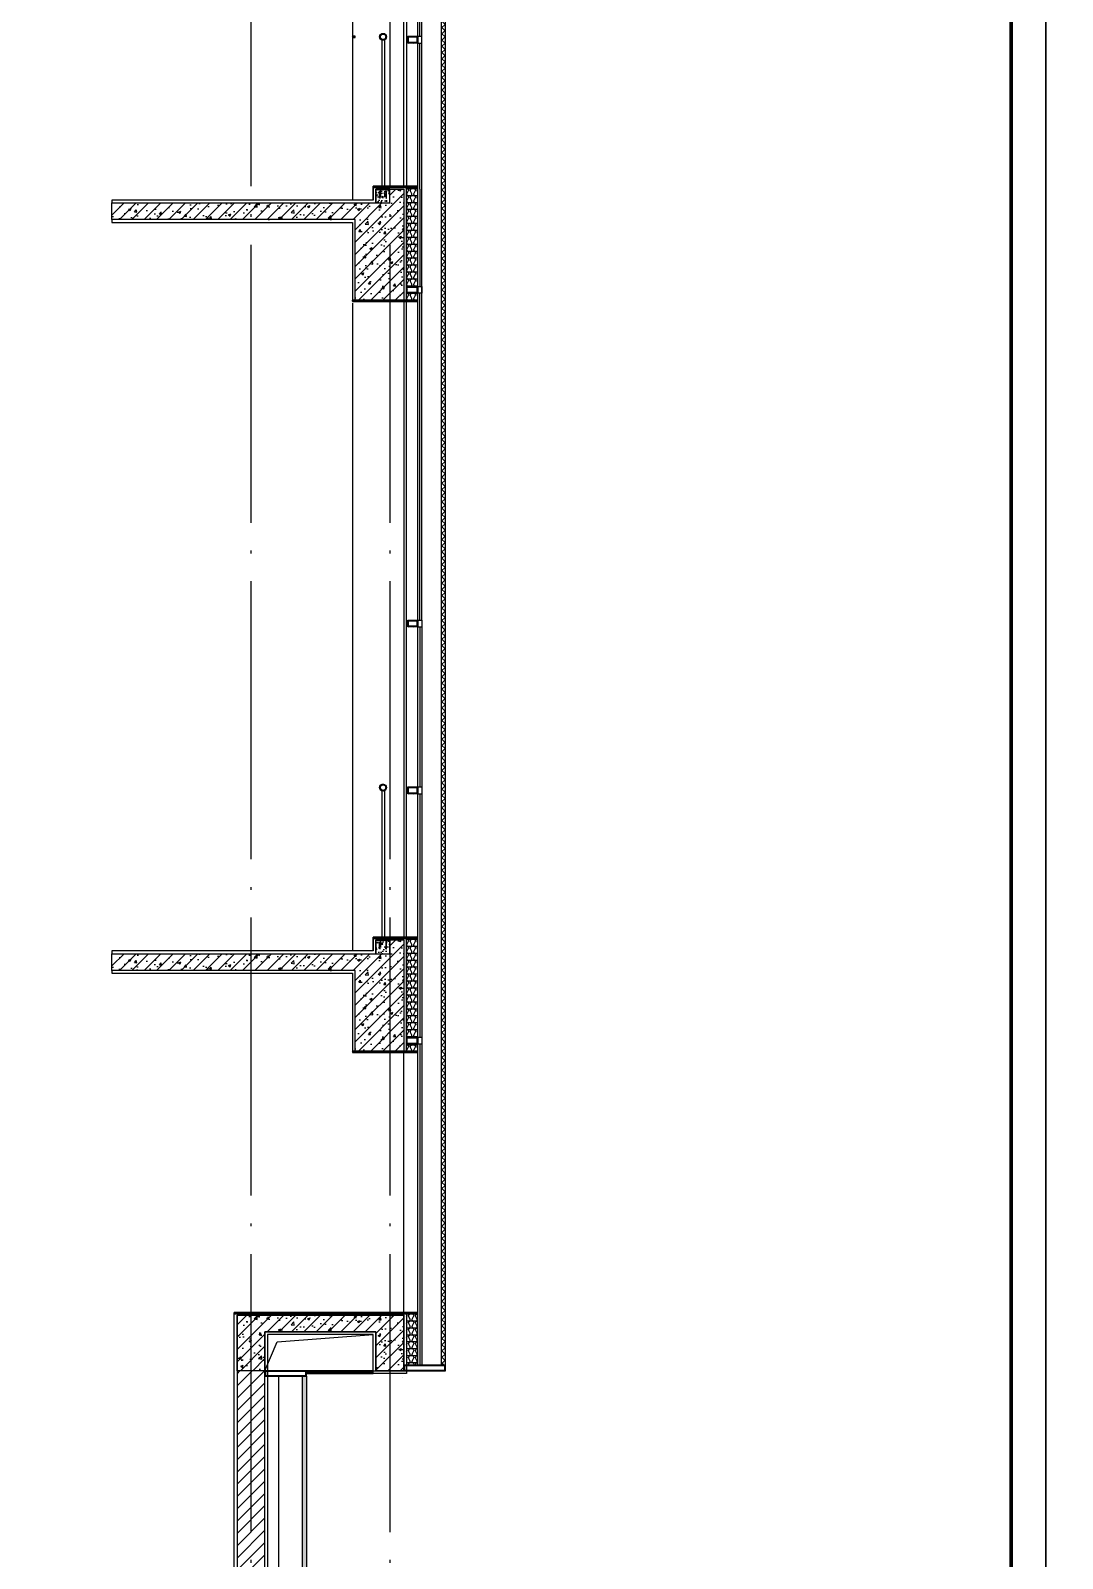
# Model space of a CAD drawing. Extents: x -737978 to 768813, y -372247 to 1140308.
# Drawn here: x -666464 to -659039, y -327461 to -316471 of the extents above; entities that cross this region are included whole.
import ezdxf

# ---------------------------------------------------------------- set-up
doc = ezdxf.new("R2010")
doc.units = 0
doc.header["$LTSCALE"] = 1000
doc.header["$MEASUREMENT"] = 0
doc.linetypes.add('DASH', pattern=[0.35, 0.25, -0.1])
doc.linetypes.add('DOTE', pattern=[2.42, 2, -0.2, 0.02, -0.2])
doc.layers.get('0').update_dxf_attribs({"linetype": 'CONTINUOUS'})
for name, color, linetype in [('0-填充边线', 7, 'CONTINUOUS'), ('DOTE', 1, 'DOTE'), ('J-COLU-梁柱', 30, 'CONTINUOUS'), ('J-DOOR-窗', 126, 'CONTINUOUS'), ('J-ELEV-立面栏杆', 36, 'CONTINUOUS'), ('J-SECT-剖面看线', 253, 'CONTINUOUS'), ('PUB_HATCH', 8, 'CONTINUOUS'), ('PUB_TITLE', 4, 'CONTINUOUS'), ('填充', 8, 'CONTINUOUS'), ('栏杆', 35, 'CONTINUOUS'), ('龙骨', 36, 'CONTINUOUS')]:
    doc.layers.add(name, color=color, linetype=linetype)
doc.styles.add('DIM_FONT', font='SIMPLEX', dxfattribs={"width": 0.7, "bigfont": 'GBCBIG'})
pattern_1 = [(50, (0, 0), (71.7260183, -6.2752135), [7.5, -82.5]), (355, (0, 0), (-13.875133, 75.2192134), [6, -66]), (100.4514, (5.98, -0.52), (57.850938, 68.943954), [6.374019, -70.114211]), (46.1842, (0, 20), (106.724105, -16.551901), [11.25, -123.75]), (96.6356, (8.89, 18.62), (93.46627, 97.411787), [9.561029, -105.1713]), (351.1842, (0, 20), (93.466195, 97.41186), [9, -99]), (21, (10, 15), (59.690705, -40.261889), [7.5, -82.5]), (326, (10, 15), (24.331533, 72.5150045), [6, -66]), (71.4514, (14.974, 11.645), (84.022263, 32.2530497), [6.374019, -70.114211]), (37.5, (0, 0), (1.2159855, 33.2893854), [0, -65.2, 0, -67, 0, -66.25]), (7.5, (0, 0), (26.3069537, 39.4411712), [0, -38.2, 0, -63.7, 0, -25.25]), (327.5, (-22.3, 0), (53.3822436, -2.2554872), [0, -25, 0, -78, 0, -103.5]), (317.5, (-32.3, 0), (58.318617, 10.0104982), [0, -32.5, 0, -51.8, 0, -73.5])]

# ---------------------------------------------------------------- blocks, each defined once
blk = doc.blocks.new('U_A9BUE')
at = {"layer": 'PUB_HATCH'}
h = blk.add_hatch(dxfattribs=at)
h.set_pattern_fill('ANSI31', color=256, scale=20, style=0)
h.set_pattern_definition([(45, (16964.9157, -24864.7672), (-1.76776695, 1.76776695), [])])
h.paths.add_polyline_path([(75, -6), (75, 0), (-15, 0), (-15, -6)])
at = {"linetype": 'DASH', "ltscale": 0.2}
for points in [[(-15, 0), (75, 0), (75, -6), (-15, -6)], [(11, -66), (5, -66), (5, -6), (11, -6)], [(49, -66), (55, -66), (55, -6), (49, -6)]]:
    blk.add_lwpolyline(points, close=True, dxfattribs=at)
at = {"style": 'DIM_FONT', "width": 0.8, "flags": 9}
for tag in ['XSIZE', 'YSIZE']:
    blk.add_attdef(tag, (0, 0), '', height=0.5, dxfattribs=at)
blk = doc.blocks.new('飘窗栏杆')
at = {"layer": 'J-ELEV-立面栏杆'}
h = blk.add_hatch(dxfattribs=at)
h.set_pattern_fill('ANSI31', color=256, style=0)
h.set_pattern_definition([(45, (-206.1456, -73239.6862), (-1.122532015, 1.122532015), [])])
h.paths.add_polyline_path([(504783, -345584, 1), (504833, -345584, 1)])
h.paths.add_polyline_path([(504828, -345584, -1), (504788, -345584, -1)], flags=16)
for p, q in [((504798, -345607), (504798, -346679)), ((504818, -345607), (504818, -346679))]:
    blk.add_line(p, q, dxfattribs=at)
for radius in [25, 20]:
    blk.add_circle((504808, -345584), radius, dxfattribs=at)
blk.add_blockref('U_A9BUE', (504778, -346679), dxfattribs=at)

msp = doc.modelspace()

# ---------------------------------------------------------------- hatches: boundary and pattern name
h = msp.add_hatch()
h.set_pattern_fill('ANSI37', color=256, scale=20)
h.set_pattern_definition([(45, (-374226.797, -250960.922), (-22.4506403, 22.4506403), []), (135, (-374226.797, -250960.922), (-22.4506403, -22.4506403), [])])
h.paths.add_polyline_path([(-663478.1, -326070.9), (-663478.1, -308150.9), (-663508.1, -308150.9), (-663508.1, -326070.9)])
h = msp.add_hatch()
h.set_pattern_fill('BRASS', color=256, scale=50, angle=45)
h.set_pattern_definition([(45, (-358069.688, -258260.921), (-14.0310887, 14.0310887), []), (45, (-358076.704, -258253.906), (-14.0310887, 14.0310887), [9.921478, -4.960735])])
h.paths.add_polyline_path([(-664508.2, -329070.9), (-664508.2, -329040.9), (-664508.2, -326180.9), (-664508.2, -326180.9), (-664508.2, -326150.9), (-664478.2, -326150.9), (-664478.2, -329070.9)])
at = {"layer": '填充'}
h = msp.add_hatch(dxfattribs=at)
h.set_pattern_fill('ANSI37', color=256, style=0)
h.set_pattern_definition([(135, (-462678.6208, -290837.7), (1.122532015, 1.122532015), []), (45, (-462678.6208, -290837.7), (1.122532015, -1.122532015), [])])
h.paths.add_polyline_path([(-664128.2, -316510.9), (-664128.2, -316520.9), (-664148.2, -316520.9), (-664148.2, -316510.9)])
h = msp.add_hatch(dxfattribs=at)
h.set_pattern_fill('ANSI31', color=256, scale=5, style=0)
h.set_pattern_definition([(135, (-472526.598, -293887.701), (5.61266008, 5.61266008), [])])
h.paths.add_polyline_path([(-663678.2, -316560.9), (-663678.2, -316510.9), (-663748.2, -316510.9), (-663748.2, -316560.9)])
h.paths.add_polyline_path([(-663743.2, -316515.9), (-663683.2, -316515.9), (-663683.2, -316555.9), (-663743.2, -316555.9)])
h = msp.add_hatch(dxfattribs=at)
h.set_pattern_fill('钢筋混凝土', color=256, scale=25, style=0)
h.set_pattern_definition([(45, (-357069.69, -247460.92), (-44.194174, 44.194174), []), (50, (-357069.69, -247460.92), (179.315046, -15.688034), [18.75, -206.25]), (355, (-357069.69, -247460.92), (-34.68783, 188.04803), [15, -165]), (100.4514, (-357054.75, -247462.23), (144.62735, 172.35989), [15.93505, -175.28553]), (46.1842, (-357069.69, -247410.92), (266.81026, -41.37975), [28.125, -309.375]), (96.6356, (-357047.45, -247414.37), (233.66568, 243.52947), [23.90257, -262.92825]), (351.1842, (-357069.7, -247410.92), (233.66549, 243.52965), [22.5, -247.5]), (21, (-357044.69, -247423.42), (149.22676, -100.65472), [18.75, -206.25]), (326, (-357044.69, -247423.42), (60.82883, 181.28751), [15, -165]), (71.4514, (-357032.25, -247431.81), (210.05566, 80.63262), [15.93505, -175.28553]), (37.5, (-357069.69, -247460.92), (3.039964, 83.223463), [0, -163, 0, -167.5, 0, -165.625]), (7.5, (-357069.69, -247460.92), (65.767384, 98.602928), [0, -95.5, 0, -159.25, 0, -63.125]), (327.5, (-357125.44, -247460.92), (133.455609, -5.638718), [0, -62.5, 0, -195, 0, -258.75]), (317.5, (-357150.44, -247460.92), (145.796542, 25.026246), [0, -81.25, 0, -129.5, 0, -183.75])])
h.paths.add_polyline_path([(-663878.2, -317710.9), (-663878.2, -317610.9), (-663778.2, -317610.9), (-663778.2, -318410.9), (-664128.2, -318410.9), (-664128.2, -317830.9), (-664778.2, -317830.9), (-664778.2, -317830.9), (-664878.2, -317830.9), (-665178.2, -317830.9), (-665878.2, -317830.9), (-665878.2, -317710.9)])
h = msp.add_hatch(dxfattribs=at)
h.set_pattern_fill('ANSI37', color=256, style=0)
h.set_pattern_definition([(45, (-865275.6917, -291917.7028), (-1.122532015, 1.122532015), []), (135, (-865275.6917, -291917.7028), (-1.122532015, -1.122532015), [])])
h.paths.add_polyline_path([(-663678.1, -317590.9), (-663678.1, -317600.9), (-663998.2, -317600.9), (-663998.2, -317590.9)])
h = msp.add_hatch(dxfattribs=at)
h.set_pattern_fill('混凝土', color=256, scale=10)
h.set_pattern_definition(pattern_1)
h.paths.add_polyline_path([(-663878.2, -317710.9), (-663878.2, -317610.9), (-663978.2, -317610.9), (-663978.2, -317710.9)])
h = msp.add_hatch(dxfattribs=at)
h.set_pattern_fill('ANSI37', color=256, style=0)
h.set_pattern_definition([(45, (-865275.6917, -291917.7028), (-1.122532015, 1.122532015), []), (135, (-865275.6917, -291917.7028), (-1.122532015, -1.122532015), [])])
h.paths.add_polyline_path([(-663678.1, -317590.9), (-663678.1, -317600.9), (-663898.2, -317600.9), (-663898.2, -317590.9)])
h = msp.add_hatch(dxfattribs=at)
h.set_pattern_fill('隔热材料01', color=256, scale=100, style=0)
h.set_pattern_definition([(270, (-665393.767, -322967.02), (50, -9e-15), [5.01775, -44.98225]), (270, (-665431.226, -322967.02), (50, -9e-15), [5.01775, -44.98225]), (90, (-665405.714, -323000.95), (-50, 3e-15), [5.01775, -44.98225]), (90, (-665419.28, -323000.95), (-50, 3e-15), [5.01775, -44.98225]), (180, (-665387.484, -323008.986), (-6e-15, -50), [50.02425, 0.02425]), (135, (-665401.44, -323006.477), (3e-15, 49.99987), [4.268, -66.44275]), (116.56505, (-665354.46, -323003.46), (0.00011, 49.99993), [2.805, -108.9985]), (116.56505, (-665404.46, -323003.46), (0.00011, 49.99993), [2.805, -108.9985]), (153.43495, (-665346.424, -323008.986), (-0.0001, 49.99993), [5.61, -106.1935]), (153.43495, (-665396.424, -323008.986), (-0.0001, 49.99993), [5.61, -106.1935]), (63.43495, (-665355.714, -322995.932), (-0.00011, 49.99993), [26.714, -85.0895]), (63.43495, (-665405.714, -322995.932), (-0.00011, 49.99993), [26.714, -85.0895]), (116.56505, (-665343.767, -322967.021), (0.00011, 49.99993), [2.805, -108.9985]), (116.56505, (-665393.767, -322967.021), (0.00011, 49.99993), [2.805, -108.9985]), (135, (-665395.02, -322964.512), (3e-15, 49.99987), [4.268, -66.44275]), (153.43495, (-665348.04, -322961.494), (-0.0001, 49.99993), [5.61, -106.1935]), (153.43495, (-665398.04, -322961.494), (-0.0001, 49.99993), [5.61, -106.1935]), (45, (-665429.97, -322964.512), (3e-15, 49.99987), [4.268, -66.44275]), (63.43495, (-665381.226, -322967.021), (-0.00011, 49.99993), [2.805, -108.9985]), (63.43495, (-665431.226, -322967.021), (-0.00011, 49.99993), [2.805, -108.9985]), (26.56505, (-665376.954, -322961.494), (0.0001, 49.99993), [5.61, -106.1935]), (26.56505, (-665426.954, -322961.494), (0.0001, 49.99993), [5.61, -106.1935]), (116.56505, (-665369.28, -322995.932), (0.00011, 49.99993), [26.714, -85.0895]), (116.56505, (-665419.28, -322995.932), (0.00011, 49.99993), [26.714, -85.0895]), (45, (-665423.55, -323006.477), (3e-15, 49.99987), [4.268, -66.44275]), (63.43495, (-665370.533, -323003.46), (-0.00011, 49.99993), [2.805, -108.9985]), (63.43495, (-665420.533, -323003.46), (-0.00011, 49.99993), [2.805, -108.9985]), (26.56505, (-665378.57, -323008.986), (0.0001, 49.99993), [5.61, -106.1935]), (26.56505, (-665428.57, -323008.986), (0.0001, 49.99993), [5.61, -106.1935])])
h.paths.add_polyline_path([(-663758.2, -318310.9), (-663758.2, -317600.9), (-663678.1, -317600.9), (-663678.1, -318310.9)])
h = msp.add_hatch(dxfattribs=at)
h.set_pattern_fill('ANSI31', color=256, scale=5, style=0)
h.set_pattern_definition([(135, (-472526.594, -295687.701), (5.61266008, 5.61266008), [])])
h.paths.add_polyline_path([(-663678.2, -318360.9), (-663678.2, -318310.9), (-663758.2, -318310.9), (-663758.2, -318360.9)])
h.paths.add_polyline_path([(-663753.2, -318315.9), (-663683.2, -318315.9), (-663683.2, -318355.9), (-663753.2, -318355.9)], flags=16)
h = msp.add_hatch(dxfattribs=at)
h.set_pattern_fill('隔热材料01', color=256, scale=100, style=0)
h.set_pattern_definition([(270, (-665393.77, -323669.127), (50, -9e-15), [5.01775, -44.98225]), (270, (-665431.227, -323669.127), (50, -9e-15), [5.01775, -44.98225]), (90, (-665405.715, -323703.056), (-50, 3e-15), [5.01775, -44.98225]), (90, (-665419.28, -323703.056), (-50, 3e-15), [5.01775, -44.98225]), (180, (-665387.485, -323711.09), (-6e-15, -50), [50.02425, 0.02425]), (135, (-665401.443, -323708.583), (3e-15, 49.99987), [4.268, -66.44275]), (116.56505, (-665354.46, -323705.565), (0.00011, 49.99993), [2.805, -108.9985]), (116.56505, (-665404.46, -323705.565), (0.00011, 49.99993), [2.805, -108.9985]), (153.43495, (-665346.425, -323711.09), (-0.0001, 49.99993), [5.61, -106.1935]), (153.43495, (-665396.425, -323711.09), (-0.0001, 49.99993), [5.61, -106.1935]), (63.43495, (-665355.715, -323698.039), (-0.00011, 49.99993), [26.714, -85.0895]), (63.43495, (-665405.715, -323698.039), (-0.00011, 49.99993), [26.714, -85.0895]), (116.56505, (-665343.768, -323669.127), (0.00011, 49.99993), [2.805, -108.9985]), (116.56505, (-665393.768, -323669.127), (0.00011, 49.99993), [2.805, -108.9985]), (135, (-665395.023, -323666.62), (3e-15, 49.99987), [4.268, -66.44275]), (153.43495, (-665348.04, -323663.6), (-0.0001, 49.99993), [5.61, -106.1935]), (153.43495, (-665398.04, -323663.6), (-0.0001, 49.99993), [5.61, -106.1935]), (45, (-665429.972, -323666.62), (3e-15, 49.99987), [4.268, -66.44275]), (63.43495, (-665381.227, -323669.127), (-0.00011, 49.99993), [2.805, -108.9985]), (63.43495, (-665431.227, -323669.127), (-0.00011, 49.99993), [2.805, -108.9985]), (26.56505, (-665376.955, -323663.6), (0.0001, 49.99993), [5.61, -106.1935]), (26.56505, (-665426.955, -323663.6), (0.0001, 49.99993), [5.61, -106.1935]), (116.56505, (-665369.28, -323698.039), (0.00011, 49.99993), [26.714, -85.0895]), (116.56505, (-665419.28, -323698.039), (0.00011, 49.99993), [26.714, -85.0895]), (45, (-665423.552, -323708.583), (3e-15, 49.99987), [4.268, -66.44275]), (63.43495, (-665370.534, -323705.565), (-0.00011, 49.99993), [2.805, -108.9985]), (63.43495, (-665420.534, -323705.565), (-0.00011, 49.99993), [2.805, -108.9985]), (26.56505, (-665378.57, -323711.09), (0.0001, 49.99993), [5.61, -106.1935]), (26.56505, (-665428.57, -323711.09), (0.0001, 49.99993), [5.61, -106.1935])])
h.paths.add_polyline_path([(-663758.2, -318410.9), (-663758.2, -318360.9), (-663678.2, -318360.9), (-663678.1, -318410.9)])
h = msp.add_hatch(dxfattribs=at)
h.set_pattern_fill('ANSI37', color=256, style=0)
h.set_pattern_definition([(135, (-462678.6208, -292737.7), (1.122532015, 1.122532015), []), (45, (-462678.6208, -292737.7), (1.122532015, -1.122532015), [])])
h.paths.add_polyline_path([(-664128.2, -318410.9), (-664128.2, -318420.9), (-664148.2, -318420.9), (-664148.2, -318410.9)])
h = msp.add_hatch(dxfattribs=at)
h.set_pattern_fill('ANSI32', color=256, style=0)
h.set_pattern_definition([(45, (-365672.746, -247412.931), (-3.367596045, 3.367596045), []), (45, (-365670.501, -247412.931), (-3.367596045, 3.367596045), [])])
h.paths.add_polyline_path([(-664128.2, -318420.9), (-663678.2, -318420.9), (-663678.2, -318410.9), (-664128.2, -318410.9)])
h = msp.add_hatch(dxfattribs=at)
h.set_pattern_fill('ANSI31', color=256, scale=5, style=0)
h.set_pattern_definition([(135, (-472526.598, -298087.701), (5.61266008, 5.61266008), [])])
h.paths.add_polyline_path([(-663678.2, -320760.9), (-663678.2, -320710.9), (-663748.2, -320710.9), (-663748.2, -320760.9)])
h.paths.add_polyline_path([(-663743.2, -320715.9), (-663683.2, -320715.9), (-663683.2, -320755.9), (-663743.2, -320755.9)])
h = msp.add_hatch(dxfattribs=at)
h.set_pattern_fill('ANSI31', color=256, scale=5, style=0)
h.set_pattern_definition([(135, (-472526.598, -299287.701), (5.61266008, 5.61266008), [])])
h.paths.add_polyline_path([(-663678.2, -321960.9), (-663678.2, -321910.9), (-663748.2, -321910.9), (-663748.2, -321960.9)])
h.paths.add_polyline_path([(-663743.2, -321915.9), (-663683.2, -321915.9), (-663683.2, -321955.9), (-663743.2, -321955.9)])
h = msp.add_hatch(dxfattribs=at)
h.set_pattern_fill('ANSI37', color=256, style=0)
h.set_pattern_definition([(45, (0.0005, -72.0827), (-1.122532015, 1.122532015), []), (135, (0.0005, -72.0827), (-1.122532015, -1.122532015), [])])
h.paths.add_polyline_path([(-663998.2, -323000.9), (-663678.2, -323000.9), (-663678.2, -322990.9), (-663998.2, -322990.9)])
h = msp.add_hatch(dxfattribs=at)
h.set_pattern_fill('钢筋混凝土', color=256, scale=25, style=0)
h.set_pattern_definition([(45, (-357069.69, -252860.92), (-44.194174, 44.194174), []), (50, (-357069.69, -252860.92), (179.315046, -15.688034), [18.75, -206.25]), (355, (-357069.69, -252860.92), (-34.68783, 188.04803), [15, -165]), (100.4514, (-357054.75, -252862.23), (144.62735, 172.35989), [15.93505, -175.28553]), (46.1842, (-357069.69, -252810.92), (266.81026, -41.37975), [28.125, -309.375]), (96.6356, (-357047.45, -252814.37), (233.66568, 243.52947), [23.90257, -262.92825]), (351.1842, (-357069.7, -252810.92), (233.66549, 243.52965), [22.5, -247.5]), (21, (-357044.69, -252823.42), (149.22676, -100.65472), [18.75, -206.25]), (326, (-357044.69, -252823.42), (60.82883, 181.28751), [15, -165]), (71.4514, (-357032.25, -252831.81), (210.05566, 80.63262), [15.93505, -175.28553]), (37.5, (-357069.69, -252860.92), (3.039964, 83.223463), [0, -163, 0, -167.5, 0, -165.625]), (7.5, (-357069.69, -252860.92), (65.767384, 98.602928), [0, -95.5, 0, -159.25, 0, -63.125]), (327.5, (-357125.44, -252860.92), (133.455609, -5.638718), [0, -62.5, 0, -195, 0, -258.75]), (317.5, (-357150.44, -252860.92), (145.796542, 25.026246), [0, -81.25, 0, -129.5, 0, -183.75])])
h.paths.add_polyline_path([(-663878.2, -323110.9), (-663878.2, -323010.9), (-663778.2, -323010.9), (-663778.2, -323810.9), (-664128.2, -323810.9), (-664128.2, -323230.9), (-664778.2, -323230.9), (-664778.2, -323230.9), (-664878.2, -323230.9), (-665178.2, -323230.9), (-665878.2, -323230.9), (-665878.2, -323110.9)])
h = msp.add_hatch(dxfattribs=at)
h.set_pattern_fill('混凝土', color=256, scale=10)
h.set_pattern_definition(pattern_1)
h.paths.add_polyline_path([(-663878.2, -323110.9), (-663878.2, -323010.9), (-663978.2, -323010.9), (-663978.2, -323110.9)])
h = msp.add_hatch(dxfattribs=at)
h.set_pattern_fill('隔热材料01', color=256, scale=100, style=0)
h.set_pattern_definition([(270, (-665393.767, -328367.02), (50, -9e-15), [5.01775, -44.98225]), (270, (-665431.226, -328367.02), (50, -9e-15), [5.01775, -44.98225]), (90, (-665405.714, -328400.95), (-50, 3e-15), [5.01775, -44.98225]), (90, (-665419.28, -328400.95), (-50, 3e-15), [5.01775, -44.98225]), (180, (-665387.484, -328408.986), (-6e-15, -50), [50.02425, 0.02425]), (135, (-665401.44, -328406.477), (3e-15, 49.99987), [4.268, -66.44275]), (116.56505, (-665354.46, -328403.46), (0.00011, 49.99993), [2.805, -108.9985]), (116.56505, (-665404.46, -328403.46), (0.00011, 49.99993), [2.805, -108.9985]), (153.43495, (-665346.424, -328408.986), (-0.0001, 49.99993), [5.61, -106.1935]), (153.43495, (-665396.424, -328408.986), (-0.0001, 49.99993), [5.61, -106.1935]), (63.43495, (-665355.714, -328395.932), (-0.00011, 49.99993), [26.714, -85.0895]), (63.43495, (-665405.714, -328395.932), (-0.00011, 49.99993), [26.714, -85.0895]), (116.56505, (-665343.767, -328367.021), (0.00011, 49.99993), [2.805, -108.9985]), (116.56505, (-665393.767, -328367.021), (0.00011, 49.99993), [2.805, -108.9985]), (135, (-665395.02, -328364.512), (3e-15, 49.99987), [4.268, -66.44275]), (153.43495, (-665348.04, -328361.494), (-0.0001, 49.99993), [5.61, -106.1935]), (153.43495, (-665398.04, -328361.494), (-0.0001, 49.99993), [5.61, -106.1935]), (45, (-665429.97, -328364.512), (3e-15, 49.99987), [4.268, -66.44275]), (63.43495, (-665381.226, -328367.021), (-0.00011, 49.99993), [2.805, -108.9985]), (63.43495, (-665431.226, -328367.021), (-0.00011, 49.99993), [2.805, -108.9985]), (26.56505, (-665376.954, -328361.494), (0.0001, 49.99993), [5.61, -106.1935]), (26.56505, (-665426.954, -328361.494), (0.0001, 49.99993), [5.61, -106.1935]), (116.56505, (-665369.28, -328395.932), (0.00011, 49.99993), [26.714, -85.0895]), (116.56505, (-665419.28, -328395.932), (0.00011, 49.99993), [26.714, -85.0895]), (45, (-665423.55, -328406.477), (3e-15, 49.99987), [4.268, -66.44275]), (63.43495, (-665370.533, -328403.46), (-0.00011, 49.99993), [2.805, -108.9985]), (63.43495, (-665420.533, -328403.46), (-0.00011, 49.99993), [2.805, -108.9985]), (26.56505, (-665378.57, -328408.986), (0.0001, 49.99993), [5.61, -106.1935]), (26.56505, (-665428.57, -328408.986), (0.0001, 49.99993), [5.61, -106.1935])])
h.paths.add_polyline_path([(-663758.2, -323710.9), (-663758.2, -323000.9), (-663678.2, -323000.9), (-663678.2, -323710.9)])
h = msp.add_hatch(dxfattribs=at)
h.set_pattern_fill('ANSI31', color=256, scale=5, style=0)
h.set_pattern_definition([(135, (-472526.594, -301087.701), (5.61266008, 5.61266008), [])])
h.paths.add_polyline_path([(-663678.2, -323760.9), (-663678.2, -323710.9), (-663758.2, -323710.9), (-663758.2, -323760.9)])
h.paths.add_polyline_path([(-663753.2, -323715.9), (-663683.2, -323715.9), (-663683.2, -323755.9), (-663753.2, -323755.9)], flags=16)
h = msp.add_hatch(dxfattribs=at)
h.set_pattern_fill('隔热材料01', color=256, scale=100, style=0)
h.set_pattern_definition([(270, (-665393.765, -329077.024), (50, -9e-15), [5.01775, -44.98225]), (270, (-665431.224, -329077.024), (50, -9e-15), [5.01775, -44.98225]), (90, (-665405.71, -329110.953), (-50, 3e-15), [5.01775, -44.98225]), (90, (-665419.277, -329110.953), (-50, 3e-15), [5.01775, -44.98225]), (180, (-665387.483, -329118.99), (-6e-15, -50), [50.02425, 0.02425]), (135, (-665401.44, -329116.48), (3e-15, 49.99987), [4.268, -66.44275]), (116.56505, (-665354.458, -329113.462), (0.00011, 49.99993), [2.805, -108.9985]), (116.56505, (-665404.458, -329113.462), (0.00011, 49.99993), [2.805, -108.9985]), (153.43495, (-665346.422, -329118.99), (-0.0001, 49.99993), [5.61, -106.1935]), (153.43495, (-665396.422, -329118.99), (-0.0001, 49.99993), [5.61, -106.1935]), (63.43495, (-665355.712, -329105.935), (-0.00011, 49.99993), [26.714, -85.0895]), (63.43495, (-665405.712, -329105.935), (-0.00011, 49.99993), [26.714, -85.0895]), (116.56505, (-665343.765, -329077.024), (0.00011, 49.99993), [2.805, -108.9985]), (116.56505, (-665393.765, -329077.024), (0.00011, 49.99993), [2.805, -108.9985]), (135, (-665395.02, -329074.515), (3e-15, 49.99987), [4.268, -66.44275]), (153.43495, (-665348.04, -329071.497), (-0.0001, 49.99993), [5.61, -106.1935]), (153.43495, (-665398.04, -329071.497), (-0.0001, 49.99993), [5.61, -106.1935]), (45, (-665429.97, -329074.515), (3e-15, 49.99987), [4.268, -66.44275]), (63.43495, (-665381.224, -329077.024), (-0.00011, 49.99993), [2.805, -108.9985]), (63.43495, (-665431.224, -329077.024), (-0.00011, 49.99993), [2.805, -108.9985]), (26.56505, (-665376.95, -329071.497), (0.0001, 49.99993), [5.61, -106.1935]), (26.56505, (-665426.95, -329071.497), (0.0001, 49.99993), [5.61, -106.1935]), (116.56505, (-665369.277, -329105.935), (0.00011, 49.99993), [26.714, -85.0895]), (116.56505, (-665419.277, -329105.935), (0.00011, 49.99993), [26.714, -85.0895]), (45, (-665423.55, -329116.48), (3e-15, 49.99987), [4.268, -66.44275]), (63.43495, (-665370.532, -329113.462), (-0.00011, 49.99993), [2.805, -108.9985]), (63.43495, (-665420.532, -329113.462), (-0.00011, 49.99993), [2.805, -108.9985]), (26.56505, (-665378.567, -329118.99), (0.0001, 49.99993), [5.61, -106.1935]), (26.56505, (-665428.567, -329118.99), (0.0001, 49.99993), [5.61, -106.1935])])
h.paths.add_polyline_path([(-663758.2, -323810.9), (-663758.2, -323760.9), (-663678.2, -323760.9), (-663678.2, -323810.9)])
h = msp.add_hatch(dxfattribs=at)
h.set_pattern_fill('ANSI37', color=256, style=0)
h.set_pattern_definition([(135, (-462678.6208, -298137.7), (1.122532015, 1.122532015), []), (45, (-462678.6208, -298137.7), (1.122532015, -1.122532015), [])])
h.paths.add_polyline_path([(-664128.2, -323810.9), (-664128.2, -323820.9), (-664148.2, -323820.9), (-664148.2, -323810.9)])
h = msp.add_hatch(dxfattribs=at)
h.set_pattern_fill('ANSI32', color=256, style=0)
h.set_pattern_definition([(45, (-365672.746, -252812.931), (-3.367596045, 3.367596045), []), (45, (-365670.501, -252812.931), (-3.367596045, 3.367596045), [])])
h.paths.add_polyline_path([(-664128.2, -323820.9), (-663678.2, -323820.9), (-663678.2, -323810.9), (-664128.2, -323810.9)])
h = msp.add_hatch(dxfattribs=at)
h.set_pattern_fill('ANSI37', color=256, style=0)
h.set_pattern_definition([(45, (0.0522, -2772.0844), (-1.122532015, 1.122532015), []), (135, (0.0522, -2772.0844), (-1.122532015, -1.122532015), [])])
h.paths.add_polyline_path([(-664998.2, -325700.9), (-663678.1, -325700.9), (-663678.1, -325690.9), (-664998.2, -325690.9)])
h = msp.add_hatch(dxfattribs=at)
h.set_pattern_fill('钢筋混凝土', color=256, scale=25, style=0)
h.set_pattern_definition([(45, (-357069.69, -255460.92), (-44.194174, 44.194174), []), (50, (-357069.69, -255460.92), (179.315046, -15.688034), [18.75, -206.25]), (355, (-357069.69, -255460.92), (-34.68783, 188.04803), [15, -165]), (100.4514, (-357054.75, -255462.23), (144.62735, 172.35989), [15.93505, -175.28553]), (46.1842, (-357069.69, -255410.92), (266.81026, -41.37975), [28.125, -309.375]), (96.6356, (-357047.45, -255414.37), (233.66568, 243.52947), [23.90257, -262.92825]), (351.1842, (-357069.7, -255410.92), (233.66549, 243.52965), [22.5, -247.5]), (21, (-357044.69, -255423.42), (149.22676, -100.65472), [18.75, -206.25]), (326, (-357044.69, -255423.42), (60.82883, 181.28751), [15, -165]), (71.4514, (-357032.25, -255431.81), (210.05566, 80.63262), [15.93505, -175.28553]), (37.5, (-357069.69, -255460.92), (3.039964, 83.223463), [0, -163, 0, -167.5, 0, -165.625]), (7.5, (-357069.69, -255460.92), (65.767384, 98.602928), [0, -95.5, 0, -159.25, 0, -63.125]), (327.5, (-357125.44, -255460.92), (133.455609, -5.638718), [0, -62.5, 0, -195, 0, -258.75]), (317.5, (-357150.44, -255460.92), (145.796542, 25.026246), [0, -81.25, 0, -129.5, 0, -183.75])])
h.paths.add_polyline_path([(-663978.2, -325830.9), (-664778.2, -325830.9), (-664778.2, -326110.9), (-664878.2, -326110.9), (-664978.2, -326110.9), (-664978.2, -325830.9), (-664978.2, -325830.9), (-664978.2, -325710.9), (-663778.2, -325710.9), (-663778.2, -326110.9), (-663978.2, -326110.9)])
h = msp.add_hatch(dxfattribs=at)
h.set_pattern_fill('隔热材料01', color=256, scale=100, style=0)
h.set_pattern_definition([(270, (-665406.073, -330712.02), (50, -9e-15), [5.01775, -44.98225]), (270, (-665443.53, -330712.02), (50, -9e-15), [5.01775, -44.98225]), (90, (-665418.02, -330745.95), (-50, 3e-15), [5.01775, -44.98225]), (90, (-665431.585, -330745.95), (-50, 3e-15), [5.01775, -44.98225]), (180, (-665399.79, -330753.986), (-6e-15, -50), [50.02425, 0.02425]), (135, (-665413.748, -330751.477), (3e-15, 49.99987), [4.268, -66.44275]), (116.56505, (-665366.766, -330748.46), (0.00011, 49.99993), [2.805, -108.9985]), (116.56505, (-665416.766, -330748.46), (0.00011, 49.99993), [2.805, -108.9985]), (153.43495, (-665358.73, -330753.986), (-0.0001, 49.99993), [5.61, -106.1935]), (153.43495, (-665408.73, -330753.986), (-0.0001, 49.99993), [5.61, -106.1935]), (63.43495, (-665368.02, -330740.933), (-0.00011, 49.99993), [26.714, -85.0895]), (63.43495, (-665418.02, -330740.933), (-0.00011, 49.99993), [26.714, -85.0895]), (116.56505, (-665356.073, -330712.021), (0.00011, 49.99993), [2.805, -108.9985]), (116.56505, (-665406.073, -330712.021), (0.00011, 49.99993), [2.805, -108.9985]), (135, (-665407.328, -330709.513), (3e-15, 49.99987), [4.268, -66.44275]), (153.43495, (-665360.346, -330706.495), (-0.0001, 49.99993), [5.61, -106.1935]), (153.43495, (-665410.346, -330706.495), (-0.0001, 49.99993), [5.61, -106.1935]), (45, (-665442.278, -330709.513), (3e-15, 49.99987), [4.268, -66.44275]), (63.43495, (-665393.532, -330712.021), (-0.00011, 49.99993), [2.805, -108.9985]), (63.43495, (-665443.532, -330712.021), (-0.00011, 49.99993), [2.805, -108.9985]), (26.56505, (-665389.26, -330706.495), (0.0001, 49.99993), [5.61, -106.1935]), (26.56505, (-665439.26, -330706.495), (0.0001, 49.99993), [5.61, -106.1935]), (116.56505, (-665381.585, -330740.933), (0.00011, 49.99993), [26.714, -85.0895]), (116.56505, (-665431.585, -330740.933), (0.00011, 49.99993), [26.714, -85.0895]), (45, (-665435.858, -330751.477), (3e-15, 49.99987), [4.268, -66.44275]), (63.43495, (-665382.84, -330748.46), (-0.00011, 49.99993), [2.805, -108.9985]), (63.43495, (-665432.84, -330748.46), (-0.00011, 49.99993), [2.805, -108.9985]), (26.56505, (-665390.875, -330753.986), (0.0001, 49.99993), [5.61, -106.1935]), (26.56505, (-665440.875, -330753.986), (0.0001, 49.99993), [5.61, -106.1935])])
h.paths.add_polyline_path([(-663758.2, -326070.9), (-663758.2, -325700.9), (-663678.1, -325700.9), (-663678.2, -326070.9)])
h = msp.add_hatch(dxfattribs=at)
h.set_pattern_fill('普通砖', color=256, scale=25, style=0)
h.set_pattern_definition([(45, (-374226.805, -252816.045), (-44.194192, 44.194192), [])])
h.paths.add_polyline_path([(-664978.2, -328510.9), (-664778.2, -328510.9), (-664778.2, -326110.9), (-664978.2, -326110.9)])
h = msp.add_hatch(dxfattribs=at)
h.set_pattern_fill('ANSI32', color=256, style=0)
h.set_pattern_definition([(45, (12846.2525, -2400.0004), (-3.367596045, 3.367596045), []), (45, (12848.4976, -2400.0004), (-3.367596045, 3.367596045), [])])
h.paths.add_polyline_path([(-663998.2, -326110.9), (-664478.2, -326110.9), (-664478.2, -326130.9), (-663998.2, -326130.9)])

# ---------------------------------------------------------------- linework, layer by layer
for points in [[(-663478.1, -326070.9), (-663478.1, -308150.9), (-663508.1, -308150.9), (-663508.1, -326070.9)], [(-664508.2, -329070.9), (-664508.2, -329040.9), (-664508.2, -329040.9), (-664508.2, -326180.9), (-664508.2, -326180.9), (-664508.2, -326150.9), (-664478.2, -326150.9), (-664478.2, -329070.9)]]:
    msp.add_lwpolyline(points, close=True)
for points in [[(-663778.2, -318360.9), (-663778.2, -318360.9)], [(-663778.2, -318360.9), (-663778.2, -318360.9)], [(-663778.2, -323810.9), (-663778.2, -323810.9)], [(-664478.2, -326130.9), (-663998.2, -326130.9)], [(-664478.2, -326130.9), (-663998.2, -326130.9)], [(-663790.5, -326155.9), (-663790.5, -326155.9)]]:
    msp.add_lwpolyline(points)
at = {"layer": '0-填充边线'}
for points in [[(-663998.2, -317590.9), (-663998.2, -317690.9), (-665878.2, -317690.9), (-665878.2, -317710.9), (-663978.2, -317710.9), (-663978.2, -317610.9)], [(-663878.2, -317610.9), (-663778.2, -317610.9), (-663778.2, -318410.9), (-664128.2, -318410.9), (-664128.2, -317830.9), (-664778.2, -317830.9), (-664778.2, -317830.9), (-665878.2, -317830.9), (-665878.2, -317850.9), (-664758.2, -317850.9), (-664758.2, -317850.9), (-664148.2, -317850.9), (-664148.2, -318420.9), (-663758.2, -318420.9), (-663758.2, -317590.9)], [(-663998.2, -317690.9), (-663998.2, -317590.9), (-663998.2, -317590.9), (-663998.2, -317590.9)], [(-663998.2, -317590.9), (-663758.2, -317590.9)], [(-663978.2, -317710.9), (-663978.2, -317610.9), (-663878.2, -317610.9), (-663878.2, -317610.9)], [(-663978.2, -317710.9), (-663978.2, -317610.9)], [(-663998.2, -322990.9), (-663998.2, -323090.9), (-665878.2, -323090.9), (-665878.2, -323110.9), (-663978.2, -323110.9), (-663978.2, -323010.9)], [(-663878.2, -323010.9), (-663778.2, -323010.9), (-663778.2, -323810.9), (-664128.2, -323810.9), (-664128.2, -323230.9), (-664778.2, -323230.9), (-664778.2, -323230.9), (-665878.2, -323230.9), (-665878.2, -323250.9), (-664758.2, -323250.9), (-664758.2, -323250.9), (-664148.2, -323250.9), (-664148.2, -323820.9), (-663758.2, -323820.9), (-663758.2, -322990.9)], [(-663758.2, -322990.9), (-663998.2, -322990.9)], [(-663998.2, -323090.9), (-663998.2, -322990.9), (-663998.2, -322990.9), (-663998.2, -322990.9)], [(-663978.2, -323110.9), (-663978.2, -323010.9)], [(-663978.2, -323110.9), (-663978.2, -323010.9), (-663878.2, -323010.9), (-663878.2, -323010.9)], [(-664998.2, -328490.9), (-664998.2, -325690.9), (-663758.2, -325690.9), (-663758.2, -326130.9), (-663998.2, -326130.9), (-663998.2, -325850.9), (-664758.2, -325850.9), (-664758.2, -329140.9)], [(-663758.2, -325690.9), (-664998.2, -325690.9)], [(-664778.2, -328960.9), (-664778.2, -325830.9), (-663978.2, -325830.9), (-663978.2, -326110.9), (-663778.2, -326110.9), (-663778.2, -325710.9), (-664978.2, -325710.9), (-664978.2, -328510.9)], [(-664778.2, -326110.9), (-664690.5, -325903), (-663998.2, -325850.9)], [(-664778.2, -326110.9), (-663978.2, -326110.9)]]:
    msp.add_lwpolyline(points, dxfattribs=at)
msp.add_lwpolyline([(-663998.2, -326110.9), (-664478.2, -326110.9), (-664478.2, -326130.9), (-663998.2, -326130.9)], close=True, dxfattribs=at)
at = {"layer": 'DOTE'}
for points in [[(-664878.2, -308331.3), (-664878.2, -334943.9)], [(-663878.2, -308331.3), (-663878.2, -334902.1)]]:
    msp.add_lwpolyline(points, dxfattribs=at)
at = {"layer": 'J-COLU-梁柱'}
for points in [[(-663878.2, -317710.9), (-663878.2, -317610.9), (-663778.2, -317610.9), (-663778.2, -317610.9), (-663778.2, -317610.9), (-663778.2, -318410.9), (-664128.2, -318410.9), (-664128.2, -318410.9), (-664128.2, -317830.9), (-664778.2, -317830.9), (-664778.2, -317830.9), (-664878.2, -317830.9), (-665178.2, -317830.9), (-665178.2, -317830.9), (-665878.2, -317830.9), (-665878.2, -317710.9)], [(-663878.2, -317710.9), (-663878.2, -317610.9), (-663978.2, -317610.9), (-663978.2, -317710.9)], [(-663878.2, -323110.9), (-663878.2, -323010.9), (-663778.2, -323010.9), (-663778.2, -323010.9), (-663778.2, -323010.9), (-663778.2, -323810.9), (-664128.2, -323810.9), (-664128.2, -323810.9), (-664128.2, -323230.9), (-664778.2, -323230.9), (-664778.2, -323230.9), (-664878.2, -323230.9), (-665178.2, -323230.9), (-665178.2, -323230.9), (-665878.2, -323230.9), (-665878.2, -323110.9)], [(-663878.2, -323110.9), (-663878.2, -323010.9), (-663978.2, -323010.9), (-663978.2, -323110.9)], [(-663978.2, -325830.9), (-664778.2, -325830.9), (-664778.2, -326110.9), (-664878.2, -326110.9), (-664978.2, -326110.9), (-664978.2, -325830.9), (-664978.2, -325830.9), (-664978.2, -325710.9), (-663778.2, -325710.9), (-663778.2, -325710.9), (-663778.2, -326110.9), (-663978.2, -326110.9), (-663978.2, -326110.9)], [(-664978.2, -328510.9), (-664778.2, -328510.9), (-664778.2, -326110.9), (-664978.2, -326110.9)]]:
    msp.add_lwpolyline(points, close=True, dxfattribs=at)
at = {"layer": 'J-DOOR-窗'}
for points in [[(-663678.1, -318340.9), (-663678.1, -311170.9)], [(-663648.2, -318340.9), (-663648.2, -311170.9)], [(-663663.2, -316510.9), (-663663.1, -315360.9)], [(-663678.1, -316510.9), (-663648.2, -316510.9)], [(-663678.1, -316510.9), (-663648.2, -316510.9)], [(-663678.2, -316560.9), (-663648.2, -316560.9)], [(-663678.1, -316560.9), (-663648.2, -316560.9)], [(-663663.2, -317610.9), (-663663.2, -316560.9)], [(-663663.2, -317610.9), (-663663.2, -318310.9)], [(-663678.1, -320710.9), (-663678.1, -318340.9)], [(-663663.2, -319960.9), (-663663.2, -318360.9)], [(-663648.2, -320710.9), (-663648.2, -318340.9)], [(-663663.2, -320710.9), (-663663.2, -319960.9)], [(-663678.2, -323760.9), (-663678.2, -320760.9)], [(-663678.2, -320760.9), (-663648.2, -320760.9)], [(-663678.1, -320710.9), (-663648.2, -320710.9)], [(-663678.1, -320710.9), (-663648.2, -320710.9)], [(-663678.1, -320760.9), (-663648.2, -320760.9)], [(-663663.2, -320760.9), (-663663.2, -321910.9)], [(-663648.2, -320710.9), (-663648.2, -323760.9)], [(-663678.2, -321960.9), (-663648.2, -321960.9)], [(-663678.1, -321910.9), (-663648.2, -321910.9)], [(-663678.1, -321910.9), (-663648.2, -321910.9)], [(-663678.1, -321960.9), (-663648.2, -321960.9)], [(-663663.2, -321960.9), (-663663.2, -323010.9)], [(-663663.2, -323010.9), (-663663.2, -323710.9)], [(-663678.2, -326070.9), (-663678.2, -323750.9)], [(-663663.2, -323760.9), (-663663.2, -325510.9)], [(-663648.2, -323760.9), (-663648.2, -326070.9)], [(-663663.2, -325510.9), (-663663.2, -326070.9)]]:
    msp.add_lwpolyline(points, dxfattribs=at)
for points in [[(-663678.2, -318310.9), (-663648.2, -318310.9), (-663648.2, -318360.9), (-663678.2, -318360.9)], [(-663678.2, -323710.9), (-663648.2, -323710.9), (-663648.2, -323760.9), (-663678.2, -323760.9)]]:
    msp.add_lwpolyline(points, close=True, dxfattribs=at)
at = {"layer": 'J-ELEV-立面栏杆'}
for points in [[(-663748.2, -316510.9), (-663678.2, -316510.9), (-663678.2, -316560.9), (-663748.2, -316560.9), (-663748.2, -316510.9)], [(-663758.2, -318310.9), (-663678.2, -318310.9), (-663678.2, -318360.9), (-663758.2, -318360.9), (-663758.2, -318310.9)], [(-663748.2, -320710.9), (-663678.2, -320710.9), (-663678.2, -320760.9), (-663748.2, -320760.9), (-663748.2, -320710.9)], [(-663748.2, -321910.9), (-663678.2, -321910.9), (-663678.2, -321960.9), (-663748.2, -321960.9), (-663748.2, -321910.9)], [(-663758.2, -323710.9), (-663678.2, -323710.9), (-663678.2, -323760.9), (-663758.2, -323760.9), (-663758.2, -323710.9)], [(-664678.2, -329070.9), (-664678.2, -326150.9)]]:
    msp.add_lwpolyline(points, dxfattribs=at)
for points in [[(-663743.2, -316515.9), (-663683.2, -316515.9), (-663683.2, -316555.9), (-663743.2, -316555.9)], [(-663753.2, -318315.9), (-663683.2, -318315.9), (-663683.2, -318355.9), (-663753.2, -318355.9)], [(-663743.2, -320715.9), (-663683.2, -320715.9), (-663683.2, -320755.9), (-663743.2, -320755.9)], [(-663743.2, -321915.9), (-663683.2, -321915.9), (-663683.2, -321955.9), (-663743.2, -321955.9)], [(-663753.2, -323715.9), (-663683.2, -323715.9), (-663683.2, -323755.9), (-663753.2, -323755.9)]]:
    msp.add_lwpolyline(points, close=True, dxfattribs=at)
at = {"layer": 'J-SECT-剖面看线'}
for points in [[(-664148.2, -311220.9), (-664148.2, -317690.9)], [(-663758.2, -316143.1), (-663758.2, -317590.9)], [(-664148.2, -318430.9), (-664148.2, -323090.9)], [(-663758.2, -321384.6), (-663758.2, -318380.9)], [(-663758.2, -322990.9), (-663758.2, -321384.6)]]:
    msp.add_lwpolyline(points, dxfattribs=at)
at = {"layer": 'PUB_TITLE'}
for points in [[(-674007.6, -338662.7), (-659157.6, -338662.7), (-659157.6, -307137.7), (-674007.6, -307137.7)], [(-659157.6, -338662.7), (-644307.6, -338662.7), (-644307.6, -307137.7), (-659157.6, -307137.7)]]:
    msp.add_lwpolyline(points, close=True, dxfattribs=at)
at = {"layer": 'PUB_TITLE', "const_width": 25}
msp.add_lwpolyline([(-673757.6, -338412.7), (-659407.6, -338412.7), (-659407.6, -307762.7), (-673757.6, -307762.7)], close=True, dxfattribs=at)
at = {"layer": '填充'}
for points in [[(-664128.2, -316510.9), (-664148.2, -316510.9), (-664148.2, -316520.9), (-664128.2, -316520.9)], [(-663998.2, -317600.9), (-663678.1, -317600.9), (-663678.1, -317590.9), (-663998.2, -317590.9)], [(-663998.2, -317600.9), (-663678.1, -317600.9), (-663678.1, -317590.9), (-663998.2, -317590.9)], [(-664128.2, -318410.9), (-664148.2, -318410.9), (-664148.2, -318420.9), (-664128.2, -318420.9)], [(-663678.2, -318410.9), (-664128.2, -318410.9), (-664128.2, -318420.9), (-663678.2, -318420.9)], [(-664128.2, -318420.9), (-663678.2, -318420.9), (-663678.2, -318410.9), (-664128.2, -318410.9)], [(-663998.2, -323000.9), (-663678.2, -323000.9), (-663678.2, -322990.9), (-663998.2, -322990.9)], [(-664128.2, -323810.9), (-664148.2, -323810.9), (-664148.2, -323820.9), (-664128.2, -323820.9)], [(-663678.2, -323810.9), (-664128.2, -323810.9), (-664128.2, -323820.9), (-663678.2, -323820.9)], [(-664128.2, -323820.9), (-663678.2, -323820.9), (-663678.2, -323810.9), (-664128.2, -323810.9)], [(-664998.2, -325700.9), (-663678.1, -325700.9), (-663678.1, -325690.9), (-664998.2, -325690.9)]]:
    msp.add_lwpolyline(points, close=True, dxfattribs=at)
at = {"layer": '龙骨'}
for points in [[(-663778.2, -317600.9), (-663778.2, -311205.9)], [(-663778.2, -318380.9), (-663778.2, -323000.9)], [(-663778.2, -325710.9), (-663778.2, -323810.9)]]:
    msp.add_lwpolyline(points, dxfattribs=at)
for points in [[(-663478.2, -326070.9), (-663778.2, -326070.9), (-663778.2, -326110.9), (-663478.2, -326110.9)], [(-664478.2, -326110.9), (-664778.2, -326110.9), (-664778.2, -326150.9), (-664478.2, -326150.9)], [(-664483.2, -326115.9), (-664773.2, -326115.9), (-664773.2, -326145.9), (-664483.2, -326145.9)], [(-663483.2, -326075.9), (-663773.2, -326075.9), (-663773.2, -326105.9), (-663483.2, -326105.9)]]:
    msp.add_lwpolyline(points, close=True, dxfattribs=at)

# ---------------------------------------------------------------- block references
at = {"layer": '栏杆'}
for p in [(-1168735.2, 29067.9), (-1168735.2, 23667.9)]:
    msp.add_blockref('飘窗栏杆', p, dxfattribs=at)

doc.saveas('drawing.dxf')
